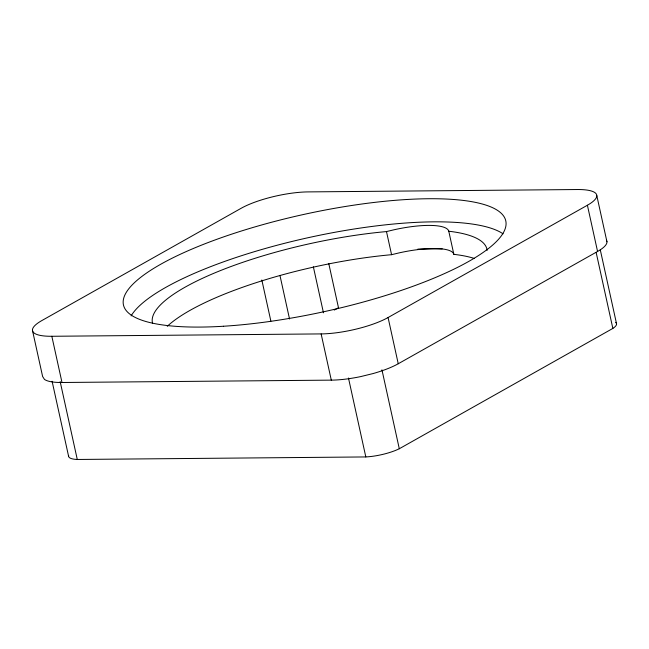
<?xml version="1.0" encoding="UTF-8"?>
<svg xmlns="http://www.w3.org/2000/svg" width="649" height="649" viewBox="0 0 649 649"><rect width="100%" height="100%" fill="white"/><g stroke="black" fill="none" stroke-linecap="round" stroke-linejoin="round"><path stroke-width="0.97" d="M334.251 310.06L338.47 307.683L328.775 263.608M51.831 336.279L321.133 333.911A48.926 12.42 -12.4 0 0 388.078 317.531L587.402 205.238A48.926 12.42 -12.4 0 0 577.407 189.532L308.105 191.901A48.926 12.42 -12.4 0 0 241.16 208.28L41.836 320.574A48.926 12.42 -12.4 0 0 51.831 336.279L61.996 382.496L331.298 380.136A48.926 12.42 -12.4 0 0 360.601 376.615L372.964 373.589A48.926 12.42 -12.4 0 0 398.243 363.756L597.567 251.463A48.926 12.42 -12.4 0 0 606.953 241.769L596.788 195.544M68.648 455.42A27.526 6.985 -12.4 0 0 77.28 459.468L365.817 456.937A27.526 6.985 -12.4 0 0 399.297 448.743L612.851 328.426A27.526 6.985 -12.4 0 0 615.65 322.391M152.612 323.462A171.247 43.459 -12.4 0 1 386.479 231.579L393.805 229.827A52.334 13.28 -12.4 0 1 448.775 231.231L453.854 254.343A171.247 43.459 -12.4 0 1 474.159 258.399M167.264 326.309A171.247 43.459 -12.4 0 1 391.566 254.692L398.884 252.94A52.334 13.28 -12.4 0 1 453.854 254.343M417.891 249.094L442.196 248.875M606.434 240.219L606.953 241.769M600.284 249.816L616.55 323.802M587.402 205.238L597.567 251.463M596.155 252.469L612.851 328.426M386.488 231.579L391.574 254.692M388.078 317.531L398.243 363.756M381.945 369.825L399.297 448.743M348.472 378.01L365.817 456.937M313.353 266.796L323.47 312.826M321.133 333.911L331.298 380.136M280.06 275.906L289.535 319M261.831 279.995L270.876 321.125M60.146 381.531L77.28 459.468M52.098 381.271L68.583 456.239M32.45 330.268L42.615 376.493L44.456 379.389A48.926 12.42 -12.4 0 0 61.996 382.496M448.759 231.231A171.247 43.459 -12.4 0 1 487.131 250.36M131.122 315.917A195.722 49.665 -12.4 0 1 308.429 237.639A195.722 49.665 -12.4 0 1 503.08 233.827M223.483 326.244A195.722 49.665 -12.4 0 0 506.001 222.266A195.722 49.665 -12.4 0 0 214.373 240.203A195.722 49.665 -12.4 0 0 223.483 326.244"/></g></svg>
